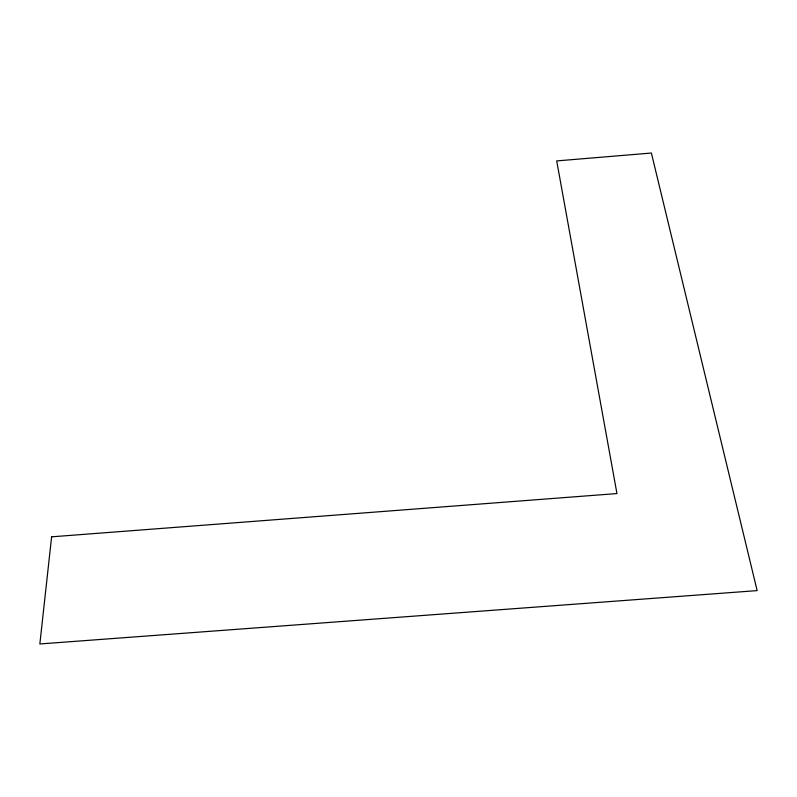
<?xml version="1.0" encoding="UTF-8"?>
<svg xmlns="http://www.w3.org/2000/svg" width="797" height="797" viewBox="0 0 797 797"><rect width="100%" height="100%" fill="white"/><g stroke="black" fill="none" stroke-linecap="round" stroke-linejoin="round"><path stroke-width="1.2" d="M51.616 536.829L39.85 643.966L757.15 590.607L651.378 153.034L556.704 160.914L616.958 493.562L51.616 536.829"/></g></svg>
